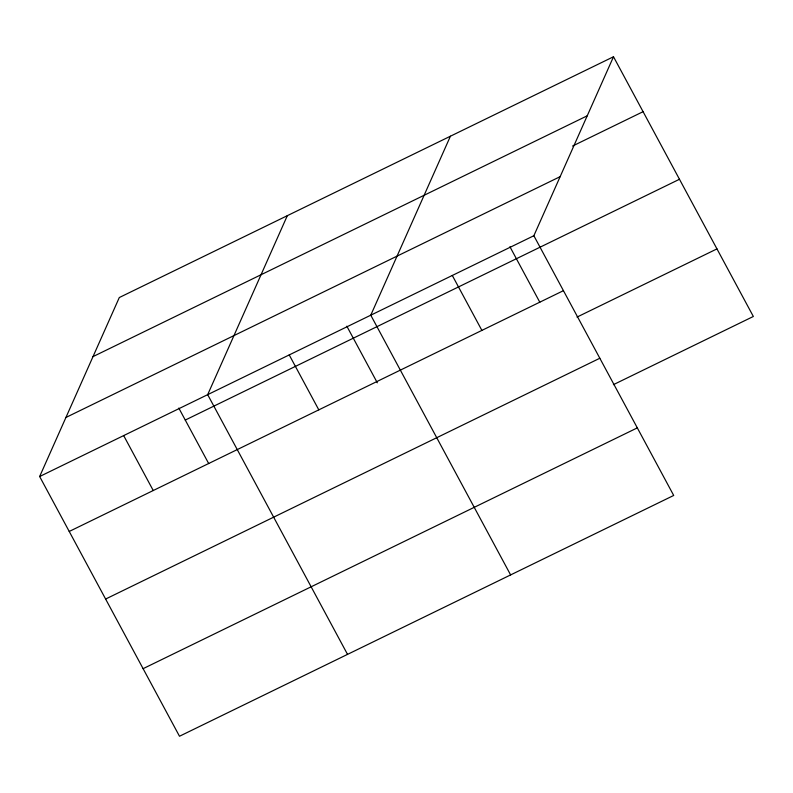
<?xml version="1.0" encoding="UTF-8"?>
<svg xmlns="http://www.w3.org/2000/svg" width="793" height="793" viewBox="0 0 793 793"><rect width="100%" height="100%" fill="white"/><g stroke="black" fill="none" stroke-linecap="round" stroke-linejoin="round"><path stroke-width="1.19" d="M613.504 56.749L533.858 235.729L673.703 495.456L179.496 736.251L39.65 476.524L119.297 297.544L613.504 56.749L753.35 316.476L613.405 384.664M287.324 215.676L207.677 394.656L347.532 654.384M450.414 136.208L370.767 315.188L510.613 574.915M93.009 356.612L587.216 115.808M572.556 146.041L643.083 111.684M65.938 417.465L560.136 176.661M39.65 476.524L533.858 235.729M185.265 420.062L679.472 179.268M69.229 531.459L563.436 290.664M577.017 317.081L716.961 248.893M105.618 599.042L599.825 358.248M143.107 668.668L637.314 427.873M509.929 246.742L539.815 302.242M452.307 275.458L481.886 330.394M346.838 326.201L377.309 382.801M289.227 354.917L318.806 409.862M178.812 408.078L208.698 463.578M123.668 435.585L153.247 490.53"/></g></svg>
